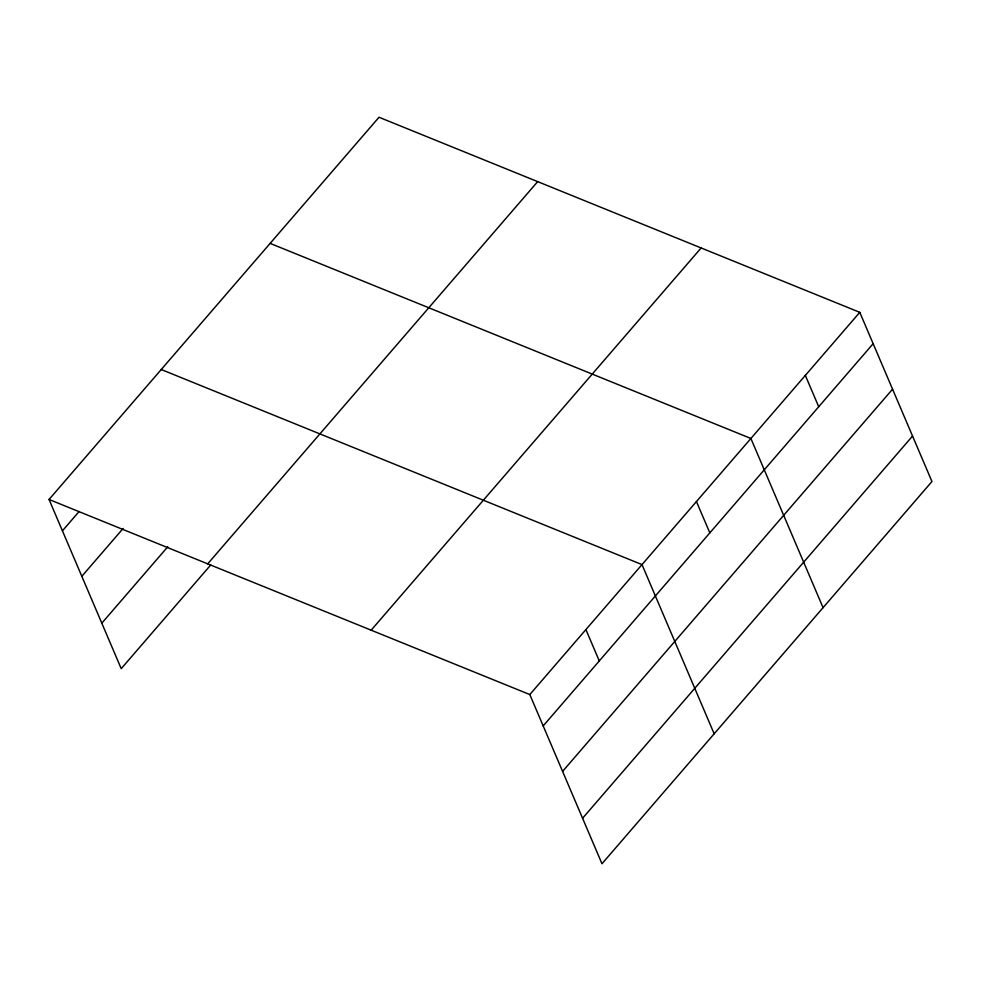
<?xml version="1.0" encoding="UTF-8"?>
<svg xmlns="http://www.w3.org/2000/svg" width="981" height="981" viewBox="0 0 981 981"><rect width="100%" height="100%" fill="white"/><g stroke="black" fill="none" stroke-linecap="round" stroke-linejoin="round"><path stroke-width="1.47" d="M49.05 499.476L379.022 117.254L859.785 312.338L931.95 481.524L601.978 863.746L529.814 694.56L49.05 499.476L121.215 668.662L210.768 564.933M62.428 530.831L79.154 511.457M81.828 576.313L123.152 528.44M101.816 623.18L167.751 546.809M207.702 563.854L537.674 181.632M371.161 630.182L701.133 247.96M529.814 694.56L859.785 312.338M543.192 725.915L873.164 343.681M562.591 771.397L892.563 389.175M582.579 818.264L912.551 436.042M270.131 243.386L750.894 438.47L823.059 607.656M161.24 369.518L642.003 564.602L714.168 733.788M805.34 375.404L818.718 406.759M696.449 501.536L709.827 532.891M585.915 629.581L599.281 660.936"/></g></svg>
